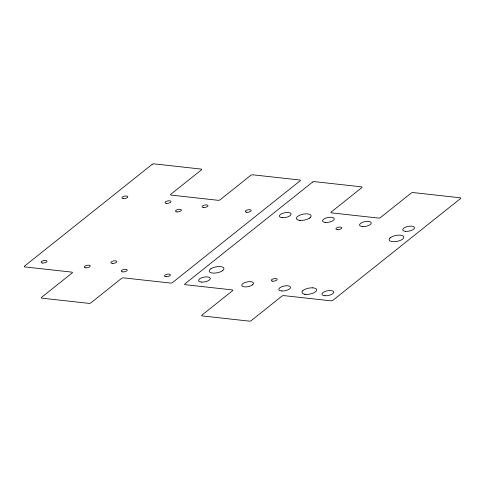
<?xml version="1.0" encoding="UTF-8"?>
<svg xmlns="http://www.w3.org/2000/svg" width="485" height="485" viewBox="0 0 485 485"><rect width="100%" height="100%" fill="white"/><g stroke="black" fill="none" stroke-linecap="round" stroke-linejoin="round"><path stroke-width="0.73" d="M310.291 217.48L309.46 218.141M302.773 290.757L303.598 290.097A7.475 3.019 -11 0 1 312.722 287.835M389.934 238.056L390.758 237.401M210.86 268.817L210.029 269.478A7.475 3.019 -11 0 0 211.957 272.952L213.194 273.103A7.475 3.019 -11 0 0 222.306 270.83M222.306 270.836L223.13 270.175A7.475 3.019 -11 0 0 221.227 266.695L219.966 266.556A7.475 3.019 -11 0 0 210.872 268.817M300.354 220.402L299.093 220.263M312.71 287.835L313.971 287.975A7.475 3.019 -11 0 1 315.868 291.455L315.044 292.115A7.475 3.019 -11 0 1 305.944 294.371M305.932 294.383L304.671 294.237M389.958 238.05A7.475 3.019 -11 0 0 391.856 241.536L393.092 241.682A7.475 3.019 -11 0 0 402.211 239.408L403.029 238.759A7.475 3.019 -11 0 0 401.125 235.273L399.864 235.134A7.475 3.019 -11 0 0 390.771 237.401M304.695 294.231A7.475 3.019 -11 0 1 302.798 290.751M310.285 217.48A7.475 3.019 -11 0 0 308.387 213.994L307.126 213.855A7.475 3.019 -11 0 0 298.032 216.122L297.19 216.777A7.475 3.019 -11 0 0 299.118 220.257M309.466 218.129A7.475 3.019 -11 0 1 300.361 220.396M152.108 164.385L24.492 266.15A1.497 0.606 -11 0 0 24.917 266.932L71.792 272.127A1.497 0.606 -11 0 1 72.223 272.903L41.528 297.384A1.497 0.606 -11 0 0 41.953 298.16L88.828 303.355A1.497 0.606 -11 0 0 90.871 302.846L121.565 278.372A1.497 0.606 -11 0 1 123.602 277.863L170.484 283.058A1.497 0.606 -11 0 0 172.521 282.549L300.142 180.784A1.497 0.606 -11 0 0 299.718 180.002L252.837 174.812A1.497 0.606 -11 0 0 250.8 175.315L220.105 199.796A1.497 0.606 -11 0 1 218.062 200.299L171.187 195.109A1.497 0.606 -11 0 1 170.762 194.327L201.451 169.853A1.497 0.606 -11 0 0 201.026 169.071L154.151 163.875A1.497 0.606 -11 0 0 152.108 164.385M312.479 182.154L184.858 283.919A1.497 0.606 -11 0 0 185.282 284.701L232.163 289.891A1.497 0.606 -11 0 1 232.588 290.673L201.893 315.147A1.497 0.606 -11 0 0 202.324 315.929L249.199 321.125A1.497 0.606 -11 0 0 251.242 320.615L281.93 296.141A1.497 0.606 -11 0 1 283.974 295.632L330.849 300.827A1.497 0.606 -11 0 0 332.892 300.318L460.507 198.553A1.497 0.606 -11 0 0 460.083 197.771L413.208 192.581A1.497 0.606 -11 0 0 411.165 193.085L380.47 217.559A1.497 0.606 -11 0 1 378.433 218.068L331.552 212.873A1.497 0.606 -11 0 1 331.128 212.097L361.822 187.616A1.497 0.606 -11 0 0 361.398 186.84L314.516 181.645A1.497 0.606 -11 0 0 312.479 182.154M405.721 231.351A5.984 2.413 -11 0 0 414.493 227.762A5.984 2.413 -11 0 0 405.587 227.125A5.984 2.413 -11 0 0 405.721 231.351M324.95 295.759A5.984 2.413 -11 0 0 333.722 292.17A5.984 2.413 -11 0 0 324.817 291.534A5.984 2.413 -11 0 0 324.95 295.759M282.361 217.686A5.984 2.413 -11 0 0 291.133 214.091A5.984 2.413 -11 0 0 282.228 213.455A5.984 2.413 -11 0 0 282.361 217.686M201.59 282.094A5.984 2.413 -11 0 0 210.363 278.499A5.984 2.413 -11 0 0 201.457 277.869A5.984 2.413 -11 0 0 201.59 282.094M325.538 222.469A5.984 2.413 -11 0 0 334.31 218.874A5.984 2.413 -11 0 0 325.399 218.244A5.984 2.413 -11 0 0 325.538 222.469M252.576 284.816A5.984 2.413 -11 0 0 250.872 281.694A5.984 2.413 -11 0 0 242.706 283.725A5.984 2.413 -11 0 0 244.416 286.847A5.984 2.413 -11 0 0 252.576 284.816M362.544 226.568A5.984 2.413 -11 0 0 371.316 222.979A5.984 2.413 -11 0 0 362.41 222.342A5.984 2.413 -11 0 0 362.544 226.568M337.396 229.66A2.995 1.206 -11 0 0 341.786 227.859A2.995 1.206 -11 0 0 337.33 227.544A2.995 1.206 -11 0 0 337.396 229.66M272.782 281.185A2.995 1.206 -11 0 0 277.171 279.39A2.995 1.206 -11 0 0 272.715 279.069A2.995 1.206 -11 0 0 272.782 281.185M177.031 211.89A2.995 1.206 -11 0 0 181.42 210.09A2.995 1.206 -11 0 0 176.958 209.775A2.995 1.206 -11 0 0 177.031 211.89M112.411 263.416A2.995 1.206 -11 0 0 116.8 261.621A2.995 1.206 -11 0 0 112.344 261.3A2.995 1.206 -11 0 0 112.411 263.416M281.779 290.976A5.984 2.413 -11 0 0 290.545 287.387A5.984 2.413 -11 0 0 281.639 286.75A5.984 2.413 -11 0 0 281.779 290.976M246.786 212.285A2.995 1.206 -11 0 0 251.175 210.484A2.995 1.206 -11 0 0 246.719 210.169A2.995 1.206 -11 0 0 246.786 212.285M203.609 207.501A2.995 1.206 -11 0 0 207.998 205.701A2.995 1.206 -11 0 0 203.542 205.385A2.995 1.206 -11 0 0 203.609 207.501M166.604 203.397A2.995 1.206 -11 0 0 170.993 201.602A2.995 1.206 -11 0 0 166.537 201.281A2.995 1.206 -11 0 0 166.604 203.397M122.838 271.909A2.995 1.206 -11 0 0 127.228 270.109A2.995 1.206 -11 0 0 122.772 269.793A2.995 1.206 -11 0 0 122.838 271.909M85.833 267.811A2.995 1.206 -11 0 0 90.222 266.01A2.995 1.206 -11 0 0 85.766 265.695A2.995 1.206 -11 0 0 85.833 267.811M166.015 276.692A2.995 1.206 -11 0 0 170.405 274.892A2.995 1.206 -11 0 0 165.949 274.577A2.995 1.206 -11 0 0 166.015 276.692M123.426 198.614A2.995 1.206 -11 0 0 127.816 196.819A2.995 1.206 -11 0 0 123.36 196.498A2.995 1.206 -11 0 0 123.426 198.614M42.656 263.022A2.995 1.206 -11 0 0 47.045 261.227A2.995 1.206 -11 0 0 42.589 260.912A2.995 1.206 -11 0 0 42.656 263.022"/></g></svg>
